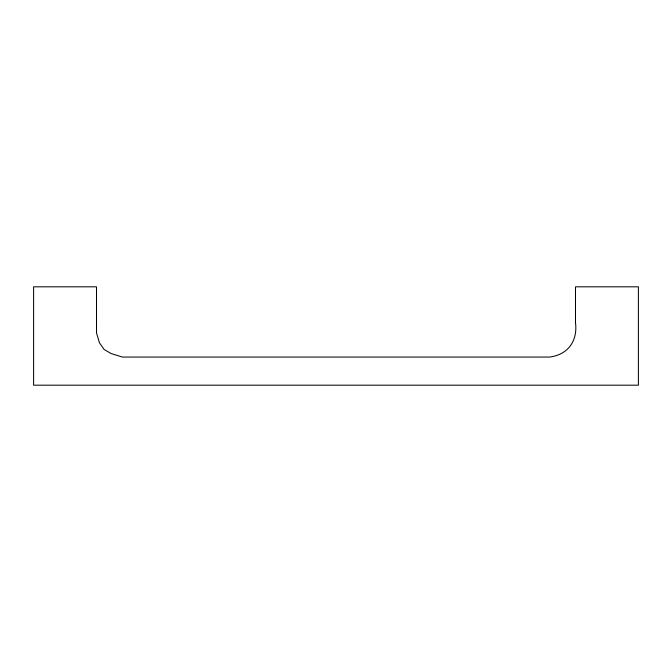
<?xml version="1.0" encoding="UTF-8"?>
<svg xmlns="http://www.w3.org/2000/svg" width="672" height="672" viewBox="0 0 672 672"><rect width="100%" height="100%" fill="white"/><g stroke="black" fill="none" stroke-linecap="round" stroke-linejoin="round"><path stroke-width="1.01" d="M96.508 312.27L96.516 332.917L99.448 342.804L104.101 349.457L111.191 353.581L122.447 357.059L549.553 357.059C568.117 354.749 577.819 340.805 575.492 322.56M575.492 322.619L575.492 286.818L638.4 286.818L638.4 385.182L33.6 385.182L33.6 286.818L96.508 286.818L96.508 312.329"/></g></svg>
